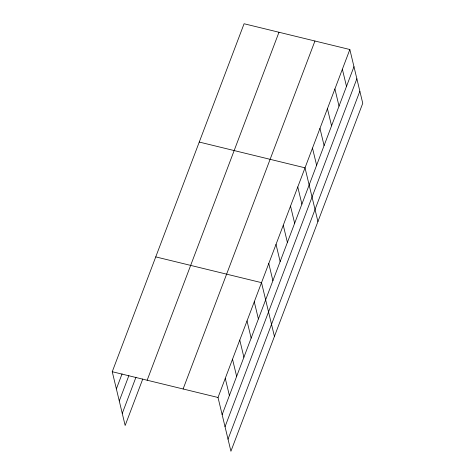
<?xml version="1.0" encoding="UTF-8"?>
<svg xmlns="http://www.w3.org/2000/svg" width="475" height="475" viewBox="0 0 475 475"><rect width="100%" height="100%" fill="white"/><g stroke="black" fill="none" stroke-linecap="round" stroke-linejoin="round"><path stroke-width="0.71" d="M142.767 379.008L125.157 425.487L112.248 371.723L244.079 23.75L349.843 49.513L362.752 103.277L230.921 451.25L218.019 397.486L349.843 49.513M116.375 388.9L122.069 373.867M119.272 400.977L128.856 375.683M122.259 413.416L135.981 377.186M147.155 380.226L278.979 32.252M183.112 388.983L314.937 41.01M222.14 414.663L353.964 66.69M225.037 426.74L356.867 78.761M228.024 439.179L359.854 91.2M199.257 142.061L305.021 167.823L317.929 221.588M155.752 256.892L261.517 282.655L274.425 336.419M112.248 371.723L218.019 397.486M342.374 69.231L346.495 86.408M334.905 88.95L339.025 106.127M327.435 108.668L331.556 125.845M319.96 128.387L324.087 145.564M312.491 148.105L316.617 165.282M297.772 186.966L301.898 204.143M290.522 206.102L294.642 223.28M283.272 225.239L287.393 242.416M276.022 244.382L280.143 261.559M268.773 263.518L272.893 280.695M254.268 301.797L258.394 318.974M247.018 320.934L251.144 338.111M239.768 340.07L243.895 357.247M232.518 359.213L236.639 376.39M225.269 378.349L229.389 395.527"/></g></svg>
